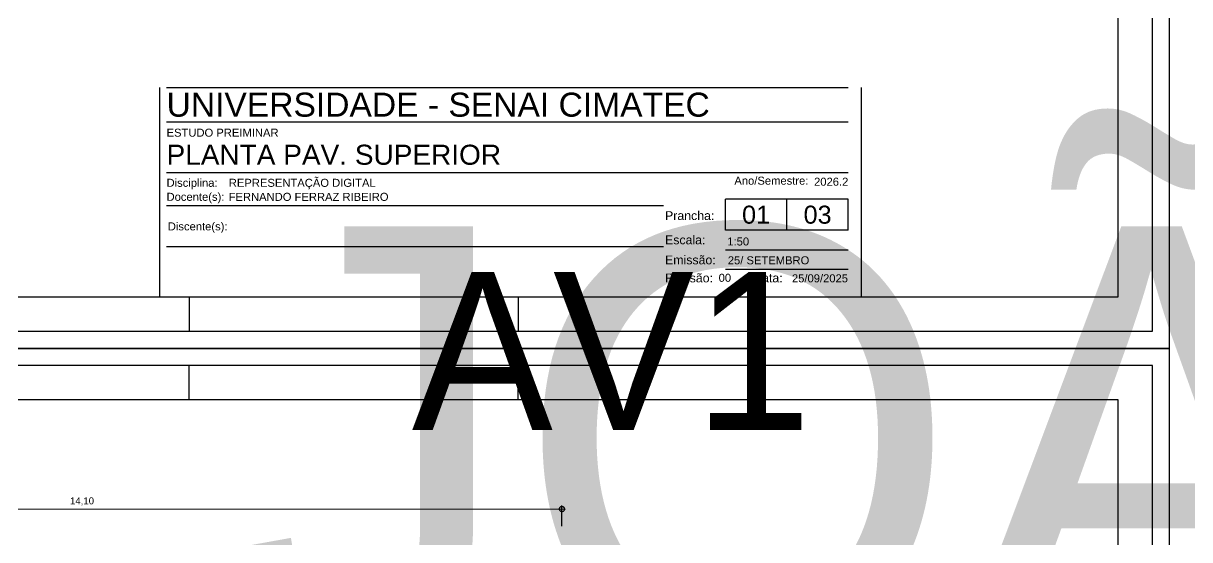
# Model space of a CAD drawing. Header units: metres. Extents: x 0 to 327, y 17 to 88.
# Drawn here: x 139.73 to 156.69, y 63.43 to 70.94 of the extents above; entities that cross this region are included whole.
import ezdxf
from ezdxf.enums import TextEntityAlignment as Align

# ---------------------------------------------------------------- set-up
doc = ezdxf.new("R2018")
doc.units = ezdxf.units.M
doc.header["$LTSCALE"] = 0.5
doc.layers.add('0_MRG_AUX', color=7, linetype='Continuous', true_color=0xecbcd1, plot=False)
doc.layers.add('CAR_0', color=7, linetype='Continuous', true_color=0xff6b00, plot=False)
doc.layers.add('ARQ_COTA_AZUL', color=5, linetype='Continuous', lineweight=20, true_color=0x0000ff)
for name, color, linetype in [('CAR_LINHAS_CINZA', 8, 'Continuous'), ('CAR_LINHAS_DESTAQUE', 3, 'Continuous'), ('CAR_TEXTO_CINZA', 8, 'Continuous'), ('CAR_TEXTO_PRETO', 1, 'Continuous'), ('MRG_EXTERNA', 1, 'Continuous'), ('MRG_INTERNA', 2, 'Continuous')]:
    doc.layers.add(name, color=color, linetype=linetype)
doc.styles.add('Arial', font='arial.ttf')
doc.styles.add('cota', font='arial.ttf')
doc.styles.get("Standard").update_dxf_attribs({"font": 'arial.ttf'})
doc.dimstyles.new('Info 01 - annot', dxfattribs={"dimtxt": 2, "dimasz": 3, "dimexe": 1, "dimexo": 1, "dimgap": 1, "dimtad": 1, "dimzin": 4, "dimtxsty": 'cota', "dimblk": 'DOTSMALL', "dimcen": 2, "dimdle": 1, "dimclrd": 256, "dimclre": 256, "dimclrt": 1, "dimazin": 2, "dimtfac": 0.09, "dimtix": 1, "dimtmove": 2, "dimatfit": 2, "dimfxl": 5, "dimfxlon": 1, "dimtolj": 1, "dimtzin": 4, "dimlwd": -1, "dimarcsym": 1})

# ---------------------------------------------------------------- blocks, each defined once
blk = doc.blocks.new('_DotSmall')
at = {"color": 0, "linetype": 'ByBlock', "const_width": 0.5}
blk.add_lwpolyline([(-0.0625, 0, 1), (0.0625, 0, 1)], format="xyb", close=True, dxfattribs=at)
blk = doc.blocks.new('*D67')
at = {"layer": 'ARQ_COTA_AZUL', "lineweight": -2, "transparency": 16777216}
for p, q in [((133.609, 63.628), (133.609, 63.928)), ((147.561, 63.628), (147.561, 63.928))]:
    blk.add_line(p, q, dxfattribs=at)
at = {"layer": 'ARQ_COTA_AZUL', "transparency": 16777216}
blk.add_line((147.611, 63.878), (133.559, 63.878), dxfattribs=at)
at = {"layer": 'ARQ_COTA_AZUL', "transparency": 16777216, "xscale": 0.15, "yscale": 0.15, "zscale": 0.15, "rotation": 180}
blk.add_blockref('_DotSmall', (133.609, 63.878), dxfattribs=at)
at = {"layer": 'ARQ_COTA_AZUL', "transparency": 16777216, "xscale": 0.15, "yscale": 0.15, "zscale": 0.15}
blk.add_blockref('_DotSmall', (147.561, 63.878), dxfattribs=at)
at = {"layer": 'ARQ_COTA_AZUL', "color": 1, "transparency": 16777216, "insert": (140.585, 63.988), "char_height": 0.1, "attachment_point": 5, "style": 'cota'}
blk.add_mtext('\\A1;14,10', dxfattribs=at)
blk = doc.blocks.new('FORMATO_A2mmD')
at = {"layer": '0_MRG_AUX'}
blk.add_lwpolyline([(5, -5), (5, 425), (-599, 425), (-599, -5)], close=True, dxfattribs=at)
at = {"layer": 'MRG_EXTERNA'}
blk.add_lwpolyline([(0, 0), (0, 420), (-594, 420), (-594, 0)], close=True, dxfattribs=at)
at = {"layer": 'MRG_INTERNA'}
for p, q in [((-281, 410), (-281, 420)), ((-185, 410), (-185, 420)), ((-185, 410), (-185, 420)), ((-281, 10), (-281, 0)), ((-185, 10), (-185, 0)), ((-185, 10), (-185, 0))]:
    blk.add_line(p, q, dxfattribs=at)
blk.add_lwpolyline([(-569, 410), (-569, 10), (-10, 10), (-10, 410)], close=True, dxfattribs=at)
blk = doc.blocks.new('carimbo')
at = {"layer": 'CAR_0'}
for p, q in [((-0.175, 0), (-0.175, 0.05225)), ((0, 0), (0, 0.05225)), ((-0.175, 0), (0, 0))]:
    blk.add_line(p, q, dxfattribs=at)
at = {"layer": 'CAR_LINHAS_CINZA'}
for p, q in [((-0.17336, 0.05225), (-0.00329, 0.05225)), ((-0.17336, 0.04375), (-0.00329, 0.04375)), ((-0.00329, 0.031), (-0.17336, 0.031)), ((-0.04936, 0.02275), (-0.17336, 0.02275)), ((-0.04936, 0.0125), (-0.17336, 0.0125))]:
    blk.add_line(p, q, dxfattribs=at)
at = {"layer": 'CAR_LINHAS_DESTAQUE'}
for p, q in [((-0.00329, 0.02443), (-0.03396, 0.02443)), ((-0.03396, 0.01665), (-0.03396, 0.02443)), ((-0.01862, 0.01665), (-0.01862, 0.02443)), ((-0.00329, 0.01665), (-0.00329, 0.02443)), ((-0.00329, 0.01665), (-0.03396, 0.01665))]:
    blk.add_line(p, q, dxfattribs=at)
at = {"layer": 'CAR_TEXTO_CINZA'}
for p, q in [((-0.00329, 0.01165), (-0.03396, 0.01165)), ((-0.00329, 0.00685), (-0.03396, 0.00685))]:
    blk.add_line(p, q, dxfattribs=at)
at = {"layer": 'CAR_TEXTO_CINZA', "style": 'Arial'}
for s, height, p in [('Disciplina:', 0.002, (-0.17336, 0.0275)), ('Ano/Semestre:', 0.002, (-0.03171, 0.02803)), ('Docente(s):', 0.002, (-0.17336, 0.024)), ('Prancha: ', 0.0022, (-0.049, 0.01921)), ('Escala:', 0.0022, (-0.049, 0.01315)), ('Emissão:', 0.0022, (-0.049, 0.00815)), ('Revisão: ', 0.0022, (-0.049, 0.00365)), ('Data:', 0.0022, (-0.02701, 0.00365))]:
    blk.add_text(s, height=height, dxfattribs=at).set_placement(p)
blk.add_text('Discente(s):', height=0.002, dxfattribs=at).set_placement((-0.17305, 0.01762), align=Align.MIDDLE_LEFT)
at = {"layer": 'CAR_TEXTO_CINZA', "style": 'Arial', "flags": 8}
blk.add_attdef('FASE', (-0.17336, 0.04), '', height=0.002, dxfattribs=at)
blk.add_attdef('A/S', text='', height=0.002, dxfattribs=at).set_placement((-0.00329, 0.02776), align=Align.RIGHT)
at = {"layer": 'CAR_TEXTO_PRETO', "lineweight": 30, "flags": 104}
blk.add_attdef('TITULO_01', text='', height=0.003, dxfattribs=at).set_placement((-0.11218, 0.00625), align=Align.MIDDLE_CENTER)
at = {"layer": 'CAR_TEXTO_PRETO', "linetype": 'Continuous', "style": 'Arial', "flags": 8}
for tag, p, height in [('IES-CURSO', (-0.17336, 0.045), 0.006), ('NOME', (-0.17336, 0.033), 0.005)]:
    blk.add_attdef(tag, p, '', height=height, dxfattribs=at)
at = {"layer": 'CAR_TEXTO_PRETO', "style": 'Arial', "flags": 8}
for tag, p in [('DISCIPLINA', (-0.15782, 0.0275)), ('DOCENTE', (-0.15788, 0.024)), ('DATAEMISSÃO', (-0.03335, 0.00815)), ('REVN', (-0.03563, 0.00379))]:
    blk.add_attdef(tag, p, '', height=0.002, dxfattribs=at)
for tag, p in [('NUM', (-0.02629, 0.02054)), ('TOT', (-0.01095, 0.02054))]:
    blk.add_attdef(tag, text='', height=0.0045, dxfattribs=at).set_placement(p, align=Align.MIDDLE_CENTER)
at = {"layer": 'CAR_TEXTO_PRETO', "lineweight": 30, "flags": 104}
blk.add_attdef('DISCENTE', text='', height=0.002, dxfattribs=at).set_placement((-0.15757, 0.01762), align=Align.MIDDLE_LEFT)
at = {"layer": 'CAR_TEXTO_PRETO', "style": 'Arial'}
blk.add_attdef('ESCALA', (-0.03346, 0.01285), '', height=0.002, dxfattribs=at)
at = {"layer": 'CAR_TEXTO_PRETO', "style": 'Arial', "flags": 8}
blk.add_attdef('REVDATA', text='', height=0.002, dxfattribs=at).set_placement((-0.00337, 0.00365), align=Align.RIGHT)

msp = doc.modelspace()

# ---------------------------------------------------------------- block references
at = {"xscale": 0.04983061634150805, "yscale": 0.04983061634150805, "zscale": 0.04983061634150805}
for p in [(156.144, 66.464), (156.144, 45.037)]:
    msp.add_blockref('FORMATO_A2mmD', p, dxfattribs=at)
ref = msp.add_blockref('carimbo', (151.915, 66.962), dxfattribs=dict(xscale=58.26757068096401, yscale=58.26757068096401, zscale=58.26757068096401))
ref.add_attrib('FASE', 'ESTUDO PREIMINAR', (141.814, 69.293), dxfattribs={"layer": 'CAR_TEXTO_CINZA', "height": 0.11654, "style": 'Arial'})
ref.add_attrib('NOME', 'PLANTA PAV. SUPERIOR', (141.814, 68.885), dxfattribs={"layer": 'CAR_TEXTO_CINZA', "color": 7, "linetype": 'Continuous', "height": 0.29134, "style": 'Arial'})
ref.add_attrib('DISCIPLINA', 'REPRESENTAÇÃO DIGITAL', (142.719, 68.564), dxfattribs={"layer": 'CAR_TEXTO_CINZA', "height": 0.11654, "style": 'Arial'})
ref.add_attrib('DOCENTE', 'FERNANDO FERRAZ RIBEIRO', (142.716, 68.36), dxfattribs={"layer": 'CAR_TEXTO_CINZA', "height": 0.11654, "style": 'Arial'})
lines = msp.add_mtext('AV1', dxfattribs={"layer": 'CAR_TEXTO_CINZA', "color": 7, "insert": (145.379, 67.326), "char_height": 2.299, "attachment_point": 1})
ref.add_attrib('TITULO_01', '', (145.379, 67.326), dxfattribs={"flags": 104}).embed_mtext(lines)
ref.add_attrib('ESCALA', '1:50', (149.965, 67.711), dxfattribs={"layer": 'CAR_TEXTO_CINZA', "color": 3, "height": 0.1165, "style": 'Arial'})
ref.add_attrib('DATAEMISSÃO', '25/ SETEMBRO', (149.972, 67.437), dxfattribs={"layer": 'CAR_TEXTO_CINZA', "height": 0.11654, "style": 'Arial'})
ref.add_attrib('NUM', '01', dxfattribs={"layer": 'CAR_TEXTO_CINZA', "color": 7, "height": 0.2622, "style": 'Arial'}).set_placement((150.383, 68.159), align=Align.MIDDLE_CENTER)
ref.add_attrib('TOT', '03', dxfattribs={"layer": 'CAR_TEXTO_CINZA', "color": 7, "height": 0.2622, "style": 'Arial'}).set_placement((151.277, 68.159), align=Align.MIDDLE_CENTER)
ref.add_attrib('REVN', '00', (149.839, 67.183), dxfattribs={"layer": 'CAR_TEXTO_CINZA', "height": 0.1165, "style": 'Arial'})
ref.add_attrib('REVDATA', '25/09/2025', dxfattribs={"layer": 'CAR_TEXTO_CINZA', "height": 0.1165, "style": 'Arial'}).set_placement((151.719, 67.175), align=Align.RIGHT)
ref.add_attrib('IES-CURSO', 'UNIVERSIDADE - SENAI CIMATEC', (141.814, 69.584), dxfattribs={"layer": 'CAR_TEXTO_CINZA', "color": 7, "linetype": 'Continuous', "height": 0.34961, "style": 'Arial'})
ref.add_attrib('A/S', '2026.2', dxfattribs={"layer": 'CAR_TEXTO_CINZA', "height": 0.1165, "style": 'Arial'}).set_placement((151.724, 68.58), align=Align.RIGHT)
lines = msp.add_mtext('JOÃO VICTOR ARAUJO E JOAQUIM SETUBAL', dxfattribs={"layer": 'CAR_TEXTO_CINZA', "insert": (142.734, 67.989), "char_height": 6.20928, "attachment_point": 1})
ref.add_attrib('DISCENTE', '', (142.734, 67.989), dxfattribs={"flags": 104}).embed_mtext(lines)

# ---------------------------------------------------------------- dimensions: what is measured, and where the dimension line sits
at = {"layer": 'ARQ_COTA_AZUL'}
dim = msp.add_linear_dim(base=(133.609, 63.878), p1=(147.561, 57.633), p2=(133.609, 57.633), text='14,10', dimstyle='Info 01 - annot', dxfattribs=at)
dim.commit()
dim.dimension.update_dxf_attribs({"geometry": '*D67', "text_midpoint": (140.585, 63.988)})

doc.saveas('drawing.dxf')
